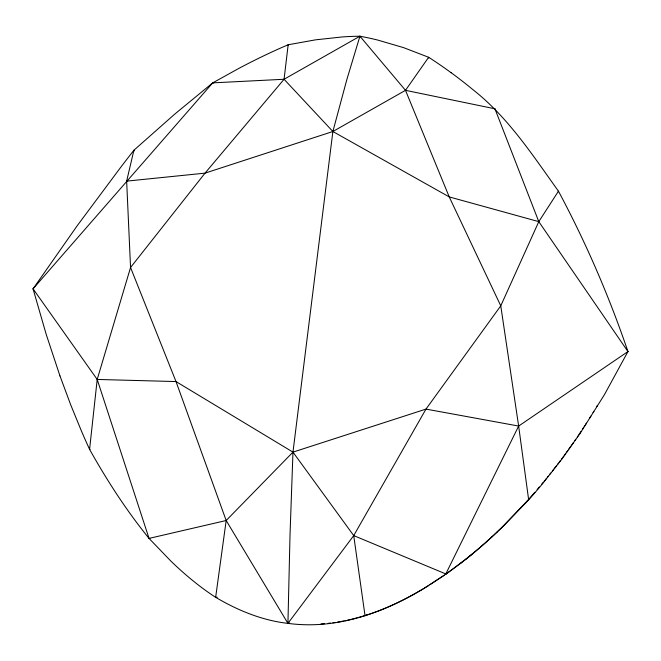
<?xml version="1.0" encoding="UTF-8"?>
<svg xmlns="http://www.w3.org/2000/svg" width="661" height="661" viewBox="0 0 661 661"><rect width="100%" height="100%" fill="white"/><g stroke="black" fill="none" stroke-linecap="round" stroke-linejoin="round"><path stroke-width="0.99" d="M451.174 72.76A156.492 55.35 33.2 0 0 428.65 57.276L403.541 47.625L377.646 40.04A98.506 31.588 14.2 0 0 359.923 36.223A98.225 28.225 -7.3 0 0 342.439 36.925L315.611 39.834L288.163 44.766A155.269 40.775 -25.8 0 0 263.59 55.896A184.097 49.236 -25.8 0 0 238.662 68.504L212.71 82.873L174.595 114.246L133.894 150.254L126.648 181.131L130.548 267.498L97.2 379.447L89.582 449.373C105.025 476.936 122.054 503.665 141.355 528.701A253.882 111.412 61.3 0 0 149.039 538.401L171.182 561.404A203.596 113.419 46.9 0 0 185.815 574.764A182.13 100.307 46.8 0 0 193.202 580.936A162.953 88.847 46.7 0 0 215.643 597.337M418.851 591.405A204.935 134.381 -26.3 0 1 401.053 600.989A183.469 119.054 -26.4 0 1 392.097 605.236A164.242 105.578 -26.3 0 1 365.029 615.713C346.372 621.596 326.848 625.017 307.249 624.769A104.455 66.827 -2.2 0 1 287.932 623.373L226.178 520.513L176.008 381.562L130.548 267.498L205.026 173.141L284.065 79.262L288.163 44.766L288.361 45.526M289.601 622.968L287.932 623.373A104.149 62.869 24.7 0 1 269.696 620.117C250.61 615.457 232.515 607.302 215.651 597.313L226.178 520.513L292.972 452.124L425.981 409.101L518.645 426.056L627.95 351.569C611.359 302.87 591.372 255.32 568.006 209.479A346.752 112.486 63.3 0 0 558.454 191.169C532.758 155.352 508.111 117.303 473.078 89.78A185.427 66.72 33.1 0 0 451.19 72.743M494.833 109.47L494.932 108.792L405.499 90.334L359.923 36.223L284.065 79.262L212.71 82.873L33.05 288.832L46.138 334.144L59.953 375.902M558.272 191.74L558.454 191.169L538.789 221.642L500.765 305.836L425.981 409.101L353.726 535.6L287.932 623.373L290.014 535.088L292.972 452.124L332.88 131.506L346.86 79.502L359.923 36.223L360.014 36.999M465.782 559.239L445.588 574.368L518.645 426.056L500.765 305.836L449.232 196.912L405.499 90.334L428.642 57.284L428.65 58.036M494.932 108.792L538.789 221.642L627.95 351.569L604.509 394.534L580.077 433.442M596.718 406.589L597.428 405.383M593.091 412.571L593.818 411.382M590.884 416.133L589.405 418.496M585.671 424.362L586.414 423.189M584.159 426.684L584.911 425.527M582.638 429.006L583.399 427.849M581.118 431.311L578.813 434.748M580.077 433.442L561.982 458.982L542.64 483.596A349.38 178.065 -61.7 0 1 528.66 499.832L503.327 526.148M149.857 538.55L149.039 538.401L97.2 379.447L33.05 288.832L77.337 225.55L121.682 166.01A339.853 47.113 -53.4 0 1 133.894 150.254L134.307 150.873M577.26 437.037L578.036 435.896M574.93 440.433L575.714 439.301M573.368 442.688L571.798 444.936M571.005 446.051L568.634 449.381M567.84 450.488L566.246 452.694M564.643 454.892L565.444 453.793M563.032 457.065L563.833 455.983M561.42 459.238L562.23 458.156M560.611 460.312L558.983 462.469M557.355 464.609L558.173 463.543M556.537 465.675L554.083 468.847M552.431 470.954L553.257 469.905M549.952 474.086L550.778 473.045M547.465 477.184L548.291 476.16M545.796 479.242L546.63 478.217M544.127 481.282L544.961 480.266M543.284 482.299L541.607 484.315M627.074 352.619L627.95 351.569M501.98 527.296L526.33 501.922A275.249 128.135 -51.8 0 0 534.856 492.271M501.963 527.321L496.989 532.097M503.31 526.173L494.453 534.485M496.907 532.303L491.941 536.815M494.345 534.691L489.421 539.12M491.784 537.054L486.901 541.4M489.214 539.393L485.595 542.565M526.47 501.79L526.9 501.41M527.189 501.145L527.627 500.757M527.767 500.625L528.66 499.832L518.645 426.056M484.331 543.689L486.603 541.731M483.059 544.804L485.314 542.879M481.786 545.92L484.026 544.011M480.514 547.027L482.737 545.135M479.242 548.118L481.448 546.259M477.969 549.217L480.15 547.374M476.688 550.299L478.861 548.481M476.647 550.34L472.822 553.538M477.523 549.622L472.185 554.067M471.549 554.587L472.995 553.406M470.872 555.149L472.309 553.968M470.235 555.67L471.665 554.505M469.591 556.19L471.012 555.033M468.955 556.711L470.368 555.562M468.31 557.223L469.715 556.091M467.674 557.744L469.062 556.612M468.418 557.14L463.138 561.338M466.385 558.768L467.765 557.661M465.716 559.305L466.36 558.793M463.171 561.288L461.865 562.304M461.204 562.842L461.849 562.346M461.188 562.833L456.594 566.32A256.964 150.576 -44 0 1 445.993 574.012L429.923 584.721M444.448 575.169L424.395 588.133M428.815 585.489L418.859 591.413M423.387 588.811L419.033 591.38M405.499 90.334L332.88 131.506L205.026 173.141L126.648 181.131M418.991 591.322A144.8 73.883 -27.8 0 1 383.975 608.773A128.069 66.05 -27.9 0 1 366.525 615.077L365.029 615.688L353.726 535.6L292.972 452.124L176.008 381.562L97.2 379.447M366.525 615.077L358.113 617.581M356.907 617.903L350.892 619.423M149.039 538.401L226.178 520.513M349.686 619.704L347.281 620.241M344.877 620.745L346.083 620.497M343.679 620.985L341.274 621.439M340.076 621.654L337.68 622.059M335.292 622.431L332.904 622.761M330.517 623.067L328.137 623.331M324.584 623.662L321.039 623.91M215.651 597.313L217.221 597.255M538.789 221.642L449.232 196.912L332.88 131.506L284.065 79.262M90.07 449.579L89.582 449.373A343.199 109.809 75.5 0 1 81.46 431.088L70.76 404.962L59.953 375.902M353.726 535.6L445.993 574.012M33.05 288.832L33.612 289.254M212.71 82.873L213.016 83.583M539.368 486.992A275.249 128.135 -51.8 0 1 537.112 489.644"/></g></svg>
